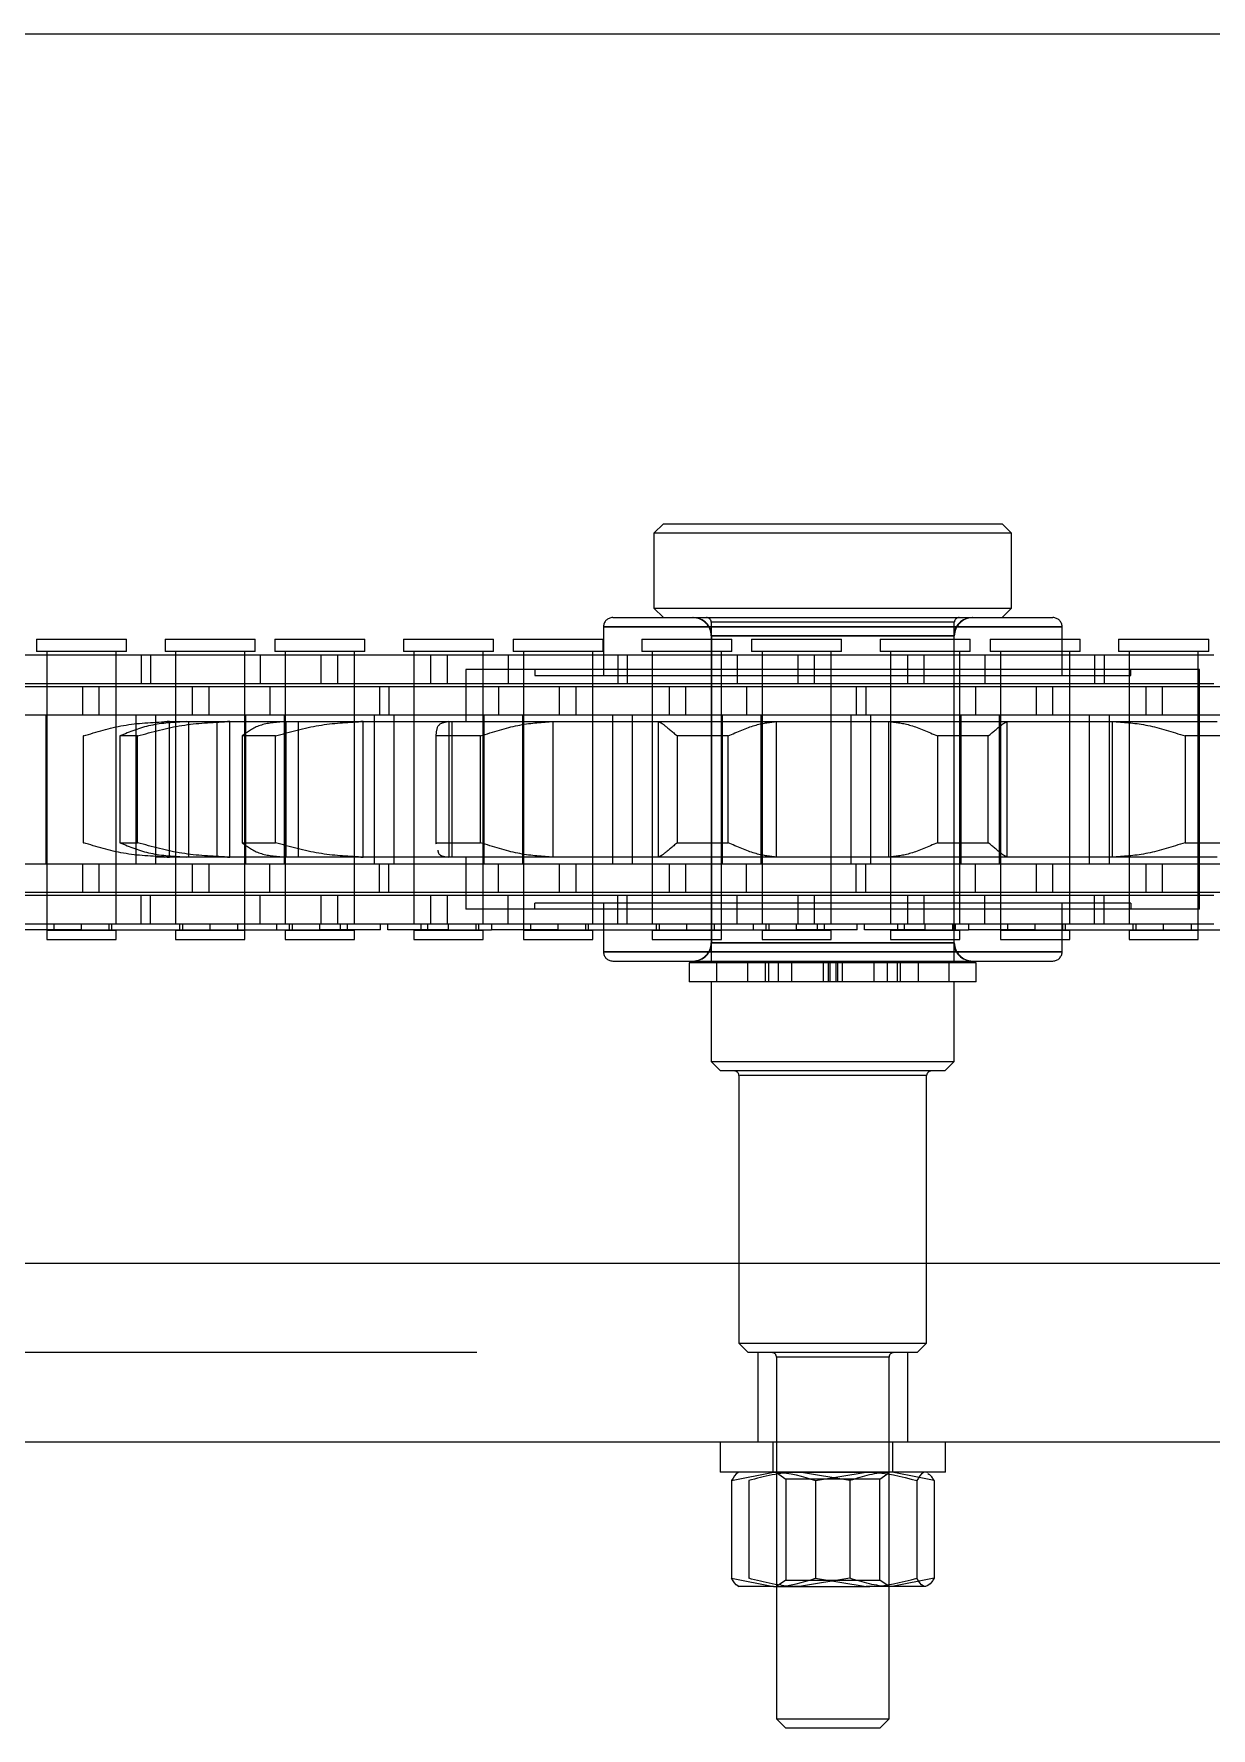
# Model space of a CAD drawing. Header units: metres. Extents: x 0 to 21025, y 0 to 14850.
# Drawn here: x 2613.8 to 2676.6, y 9031.4 to 9121.6 of the extents above; entities that cross this region are included whole.
import ezdxf

# ---------------------------------------------------------------- set-up
doc = ezdxf.new("R2010")
doc.units = ezdxf.units.M
doc.header["$LTSCALE"] = 25
doc.linetypes.add('HIDDEN2', pattern=[4.7625, 3.175, -1.5875])
doc.layers.add('SL4', color=4, linetype='Continuous')
doc.layers.add('ST1', color=7, linetype='HIDDEN2')

msp = doc.modelspace()

# ---------------------------------------------------------------- linework, layer by layer
at = {"layer": 'SL4'}
for p, q in [((2085.807, 9121.619), (2875.564, 9121.619)), ((2085.802, 9056.144), (2875.564, 9056.144)), ((2875.564, 9046.619), (1925.562, 9046.619)), ((2650.404, 9046.619), (2650.404, 9045.019)), ((2662.404, 9045.019), (2662.404, 9046.619)), ((2662.404, 9045.019), (2650.404, 9045.019)), ((2651.01, 9044.572), (2653.249, 9045.019)), ((2651.01, 9044.572), (2651.01, 9039.365)), ((2651.404, 9045.019), (2651.34, 9044.982)), ((2655.489, 9044.572), (2658.186, 9045.019)), ((2655.489, 9044.572), (2655.489, 9039.365)), ((2660.883, 9044.572), (2660.883, 9039.365)), ((2661.799, 9044.572), (2661.011, 9044.729)), ((2661.468, 9044.982), (2661.404, 9045.019)), ((2661.799, 9044.572), (2661.799, 9039.365)), ((2651.01, 9039.365), (2653.249, 9038.919)), ((2651.34, 9038.956), (2651.404, 9038.919)), ((2653.249, 9038.919), (2651.406, 9038.919)), ((2653.249, 9038.919), (2658.186, 9038.919)), ((2653.404, 9038.919), (2653.404, 9031.884)), ((2655.489, 9039.365), (2658.186, 9038.919)), ((2661.341, 9038.919), (2658.186, 9038.919)), ((2659.404, 9031.884), (2659.404, 9038.919)), ((2653.404, 9031.884), (2653.904, 9031.384)), ((2653.404, 9031.884), (2659.404, 9031.884)), ((2658.904, 9031.384), (2659.404, 9031.884)), ((2658.904, 9031.384), (2653.904, 9031.384))]:
    msp.add_line(p, q, dxfattribs=at)
for points, knots in [([(2651.467, 9045.019), (2651.426, 9045.012), (2651.271, 9044.987), (2651.12, 9044.747), (2651.01, 9044.572)], [0, 0, 0, 0, 0.268634, 1, 1, 1, 1]), ([(2653.249, 9045.019), (2653.302, 9045.018), (2654.059, 9045.012), (2654.8, 9044.784), (2655.489, 9044.572)], [0, 0, 0, 0, 0.0702006, 1, 1, 1, 1]), ([(2658.186, 9045.019), (2658.25, 9045.018), (2659.161, 9045.012), (2660.053, 9044.784), (2660.883, 9044.572)], [0, 0, 0, 0, 0.070201, 1, 1, 1, 1]), ([(2661.341, 9045.019), (2661.299, 9045.012), (2661.144, 9044.987), (2660.994, 9044.747), (2660.883, 9044.572)], [0, 0, 0, 0, 0.268634, 1, 1, 1, 1]), ([(2661.799, 9044.572), (2661.76, 9044.641), (2661.652, 9044.836), (2661.54, 9044.889), (2661.467, 9044.924)], [0, 0, 0, 0, 0.354732, 1, 1, 1, 1]), ([(2651.467, 9038.919), (2651.426, 9038.925), (2651.271, 9038.95), (2651.12, 9039.19), (2651.01, 9039.365)], [0, 0, 0, 0, 0.268634, 1, 1, 1, 1]), ([(2653.249, 9038.919), (2653.302, 9038.919), (2654.059, 9038.925), (2654.8, 9039.153), (2655.489, 9039.365)], [0, 0, 0, 0, 0.0702006, 1, 1, 1, 1]), ([(2658.186, 9038.919), (2658.25, 9038.919), (2659.161, 9038.925), (2660.053, 9039.153), (2660.883, 9039.365)], [0, 0, 0, 0, 0.070201, 1, 1, 1, 1]), ([(2661.341, 9038.919), (2661.299, 9038.925), (2661.144, 9038.95), (2660.994, 9039.19), (2660.883, 9039.365)], [0, 0, 0, 0, 0.268634, 1, 1, 1, 1]), ([(2661.799, 9039.365), (2661.76, 9039.298), (2661.611, 9039.036), (2661.456, 9038.969), (2661.341, 9038.919)], [0, 0, 0, 0, 0.257551, 1, 1, 1, 1])]:
    msp.add_open_spline(points, degree=3, knots=knots, dxfattribs=at)
at = {"layer": 'ST1'}
for p, q in [((2647.379, 9095.529), (2646.879, 9095.029)), ((2665.929, 9095.029), (2646.879, 9095.029)), ((2646.879, 9095.029), (2646.879, 9091.029)), ((2647.379, 9095.529), (2665.429, 9095.529)), ((2665.929, 9095.029), (2665.429, 9095.529)), ((2665.929, 9091.029), (2665.929, 9095.029)), ((2644.678, 9090.529), (2668.131, 9090.529)), ((2646.879, 9091.029), (2665.929, 9091.029)), ((2646.879, 9091.029), (2647.379, 9090.529)), ((2662.879, 9090.279), (2649.929, 9090.279)), ((2649.929, 9090.279), (2649.929, 9072.239)), ((2662.879, 9072.239), (2662.879, 9090.279)), ((2665.429, 9090.529), (2665.929, 9091.029)), ((2613.98, 9089.384), (2618.777, 9089.384)), ((2613.98, 9089.384), (2613.98, 9088.725)), ((2618.777, 9088.725), (2618.777, 9089.384)), ((2620.832, 9089.384), (2625.629, 9089.384)), ((2620.832, 9089.384), (2620.832, 9088.725)), ((2625.629, 9088.725), (2625.629, 9089.384)), ((2626.68, 9089.384), (2631.477, 9089.384)), ((2626.68, 9089.384), (2626.68, 9088.725)), ((2631.477, 9088.725), (2631.477, 9089.384)), ((2633.532, 9089.384), (2638.329, 9089.384)), ((2633.532, 9089.384), (2633.532, 9088.725)), ((2638.329, 9088.725), (2638.329, 9089.384)), ((2639.38, 9089.384), (2644.177, 9089.384)), ((2639.38, 9089.384), (2639.38, 9088.725)), ((2644.177, 9088.725), (2644.177, 9089.384)), ((2644.189, 9090.04), (2668.619, 9090.04)), ((2644.189, 9090.04), (2644.189, 9087.44)), ((2668.619, 9090.04), (2644.189, 9090.04)), ((2646.232, 9089.384), (2651.029, 9089.384)), ((2646.232, 9089.384), (2646.232, 9088.725)), ((2649.929, 9089.551), (2649.929, 9073.216)), ((2662.855, 9089.551), (2649.954, 9089.551)), ((2649.954, 9073.216), (2649.954, 9089.551)), ((2649.954, 9089.551), (2662.855, 9089.551)), ((2651.029, 9088.725), (2651.029, 9089.384)), ((2652.08, 9089.384), (2656.877, 9089.384)), ((2652.08, 9089.384), (2652.08, 9088.725)), ((2656.877, 9088.725), (2656.877, 9089.384)), ((2658.932, 9089.384), (2663.729, 9089.384)), ((2658.932, 9089.384), (2658.932, 9088.725)), ((2662.855, 9089.551), (2662.855, 9073.216)), ((2662.879, 9073.216), (2662.879, 9089.551)), ((2663.729, 9088.725), (2663.729, 9089.384)), ((2664.78, 9089.384), (2669.577, 9089.384)), ((2664.78, 9089.384), (2664.78, 9088.725)), ((2668.619, 9087.44), (2668.619, 9090.04)), ((2669.577, 9088.725), (2669.577, 9089.384)), ((2671.632, 9089.384), (2676.429, 9089.384)), ((2671.632, 9089.384), (2671.632, 9088.725)), ((2676.429, 9088.725), (2676.429, 9089.384)), ((2610.459, 9088.541), (2619.554, 9088.541)), ((2618.777, 9088.725), (2613.98, 9088.725)), ((2614.534, 9088.725), (2614.534, 9074.227)), ((2614.534, 9088.541), (2614.534, 9087.021)), ((2618.224, 9074.227), (2618.224, 9088.725)), ((2618.224, 9087.021), (2618.224, 9088.541)), ((2619.554, 9088.541), (2619.554, 9087.021)), ((2619.554, 9088.541), (2625.904, 9088.541)), ((2620.056, 9088.541), (2620.056, 9087.021)), ((2625.629, 9088.725), (2620.832, 9088.725)), ((2621.386, 9088.725), (2621.386, 9074.227)), ((2621.386, 9088.541), (2621.386, 9087.021)), ((2625.076, 9074.227), (2625.076, 9088.725)), ((2625.076, 9087.021), (2625.076, 9088.541)), ((2625.904, 9088.541), (2625.904, 9087.021)), ((2625.904, 9088.541), (2634.999, 9088.541)), ((2631.477, 9088.725), (2626.68, 9088.725)), ((2627.234, 9088.725), (2627.234, 9074.227)), ((2627.234, 9088.541), (2627.234, 9087.021)), ((2629.151, 9087.021), (2629.151, 9088.541)), ((2630.011, 9088.541), (2630.011, 9087.021)), ((2630.924, 9074.227), (2630.924, 9088.725)), ((2630.924, 9087.021), (2630.924, 9088.541)), ((2638.329, 9088.725), (2633.532, 9088.725)), ((2634.086, 9088.725), (2634.086, 9074.227)), ((2634.086, 9088.541), (2634.086, 9087.021)), ((2634.999, 9088.541), (2635.859, 9088.541)), ((2634.999, 9087.021), (2634.999, 9088.541)), ((2635.859, 9088.541), (2644.954, 9088.541)), ((2635.859, 9088.541), (2635.859, 9087.021)), ((2637.776, 9074.227), (2637.776, 9088.725)), ((2637.776, 9087.021), (2637.776, 9088.541)), ((2639.106, 9088.541), (2639.106, 9087.021)), ((2644.177, 9088.725), (2639.38, 9088.725)), ((2639.934, 9088.725), (2639.934, 9074.227)), ((2639.934, 9088.541), (2639.934, 9087.021)), ((2643.624, 9074.227), (2643.624, 9088.725)), ((2643.624, 9087.021), (2643.624, 9088.541)), ((2644.954, 9088.541), (2644.954, 9087.021)), ((2644.954, 9088.541), (2651.304, 9088.541)), ((2645.456, 9088.541), (2645.456, 9087.021)), ((2651.029, 9088.725), (2646.232, 9088.725)), ((2646.786, 9088.725), (2646.786, 9074.227)), ((2646.786, 9088.541), (2646.786, 9087.021)), ((2650.476, 9074.227), (2650.476, 9088.725)), ((2650.476, 9087.021), (2650.476, 9088.541)), ((2651.304, 9088.541), (2651.304, 9087.021)), ((2651.304, 9088.541), (2660.399, 9088.541)), ((2656.877, 9088.725), (2652.08, 9088.725)), ((2652.634, 9088.725), (2652.634, 9074.227)), ((2652.634, 9088.541), (2652.634, 9087.021)), ((2654.551, 9087.021), (2654.551, 9088.541)), ((2655.411, 9088.541), (2655.411, 9087.021)), ((2656.324, 9074.227), (2656.324, 9088.725)), ((2656.324, 9087.021), (2656.324, 9088.541)), ((2663.729, 9088.725), (2658.932, 9088.725)), ((2659.486, 9088.725), (2659.486, 9074.227)), ((2659.486, 9088.541), (2659.486, 9087.021)), ((2660.399, 9088.541), (2661.259, 9088.541)), ((2660.399, 9087.021), (2660.399, 9088.541)), ((2661.259, 9088.541), (2670.354, 9088.541)), ((2661.259, 9088.541), (2661.259, 9087.021)), ((2663.176, 9074.227), (2663.176, 9088.725)), ((2663.176, 9087.021), (2663.176, 9088.541)), ((2664.506, 9088.541), (2664.506, 9087.021)), ((2669.577, 9088.725), (2664.78, 9088.725)), ((2665.334, 9088.725), (2665.334, 9074.227)), ((2665.334, 9088.541), (2665.334, 9087.021)), ((2669.024, 9074.227), (2669.024, 9088.725)), ((2669.024, 9087.021), (2669.024, 9088.541)), ((2670.354, 9088.541), (2670.354, 9087.021)), ((2670.354, 9088.541), (2676.704, 9088.541)), ((2670.856, 9088.541), (2670.856, 9087.021)), ((2676.429, 9088.725), (2671.632, 9088.725)), ((2672.186, 9088.725), (2672.186, 9074.227)), ((2672.186, 9088.541), (2672.186, 9087.021)), ((2675.876, 9074.227), (2675.876, 9088.725)), ((2675.876, 9087.021), (2675.876, 9088.541)), ((2636.86, 9087.759), (2636.86, 9084.989)), ((2675.948, 9087.759), (2636.86, 9087.759)), ((2640.525, 9087.759), (2640.525, 9087.44)), ((2672.284, 9087.44), (2672.284, 9087.759)), ((2675.948, 9084.989), (2675.948, 9087.759)), ((2610.459, 9087.021), (2619.554, 9087.021)), ((2613.204, 9086.869), (2622.299, 9086.869)), ((2614.534, 9086.869), (2614.534, 9085.349)), ((2616.451, 9085.349), (2616.451, 9086.869)), ((2617.311, 9086.869), (2617.311, 9085.349)), ((2618.224, 9085.349), (2618.224, 9086.869)), ((2619.554, 9087.021), (2625.904, 9087.021)), ((2621.386, 9086.869), (2621.386, 9085.349)), ((2622.299, 9086.869), (2623.159, 9086.869)), ((2622.299, 9085.349), (2622.299, 9086.869)), ((2623.159, 9086.869), (2632.254, 9086.869)), ((2623.159, 9086.869), (2623.159, 9085.349)), ((2625.076, 9085.349), (2625.076, 9086.869)), ((2625.904, 9087.021), (2634.999, 9087.021)), ((2626.406, 9086.869), (2626.406, 9085.349)), ((2627.234, 9086.869), (2627.234, 9085.349)), ((2630.924, 9085.349), (2630.924, 9086.869)), ((2632.254, 9086.869), (2632.254, 9085.349)), ((2632.254, 9086.869), (2638.604, 9086.869)), ((2632.756, 9086.869), (2632.756, 9085.349)), ((2634.086, 9086.869), (2634.086, 9085.349)), ((2634.999, 9087.021), (2635.859, 9087.021)), ((2635.859, 9087.021), (2644.954, 9087.021)), ((2637.776, 9085.349), (2637.776, 9086.869)), ((2638.604, 9086.869), (2638.604, 9085.349)), ((2638.604, 9086.869), (2647.699, 9086.869)), ((2639.934, 9086.869), (2639.934, 9085.349)), ((2640.525, 9087.44), (2672.284, 9087.44)), ((2641.851, 9085.349), (2641.851, 9086.869)), ((2642.711, 9086.869), (2642.711, 9085.349)), ((2643.624, 9085.349), (2643.624, 9086.869)), ((2644.954, 9087.021), (2651.304, 9087.021)), ((2646.786, 9086.869), (2646.786, 9085.349)), ((2647.699, 9086.869), (2648.559, 9086.869)), ((2647.699, 9085.349), (2647.699, 9086.869)), ((2648.559, 9086.869), (2657.654, 9086.869)), ((2648.559, 9086.869), (2648.559, 9085.349)), ((2650.476, 9085.349), (2650.476, 9086.869)), ((2651.304, 9087.021), (2660.399, 9087.021)), ((2651.806, 9086.869), (2651.806, 9085.349)), ((2652.634, 9086.869), (2652.634, 9085.349)), ((2656.324, 9085.349), (2656.324, 9086.869)), ((2657.654, 9086.869), (2657.654, 9085.349)), ((2657.654, 9086.869), (2664.004, 9086.869)), ((2658.156, 9086.869), (2658.156, 9085.349)), ((2659.486, 9086.869), (2659.486, 9085.349)), ((2660.399, 9087.021), (2661.259, 9087.021)), ((2661.259, 9087.021), (2670.354, 9087.021)), ((2663.176, 9085.349), (2663.176, 9086.869)), ((2664.004, 9086.869), (2664.004, 9085.349)), ((2664.004, 9086.869), (2673.099, 9086.869)), ((2665.334, 9086.869), (2665.334, 9085.349)), ((2667.251, 9085.349), (2667.251, 9086.869)), ((2668.111, 9086.869), (2668.111, 9085.349)), ((2669.024, 9085.349), (2669.024, 9086.869)), ((2670.354, 9087.021), (2676.704, 9087.021)), ((2672.186, 9086.869), (2672.186, 9085.349)), ((2673.099, 9086.869), (2673.959, 9086.869)), ((2673.099, 9085.349), (2673.099, 9086.869)), ((2673.959, 9086.869), (2683.054, 9086.869)), ((2673.959, 9086.869), (2673.959, 9085.349)), ((2675.876, 9085.349), (2675.876, 9086.869)), ((2613.204, 9085.349), (2622.299, 9085.349)), ((2614.491, 9077.419), (2614.491, 9085.349)), ((2614.534, 9085.349), (2614.534, 9077.419)), ((2618.224, 9077.419), (2618.224, 9085.349)), ((2619.271, 9085.349), (2619.271, 9077.419)), ((2620.339, 9077.419), (2620.339, 9085.349)), ((2620.797, 9084.989), (2620.938, 9084.989)), ((2620.938, 9084.989), (2621.064, 9084.989)), ((2621.064, 9084.989), (2620.938, 9084.989)), ((2621.064, 9077.779), (2621.064, 9084.989)), ((2621.064, 9084.989), (2621.994, 9084.989)), ((2621.386, 9085.349), (2621.386, 9077.419)), ((2621.994, 9084.989), (2624.159, 9084.989)), ((2622.103, 9077.779), (2622.103, 9084.989)), ((2622.299, 9085.349), (2623.159, 9085.349)), ((2623.159, 9085.349), (2632.254, 9085.349)), ((2623.601, 9077.779), (2623.601, 9084.989)), ((2624.159, 9084.989), (2624.287, 9084.989)), ((2624.287, 9084.989), (2624.159, 9084.989)), ((2624.287, 9077.779), (2624.287, 9084.989)), ((2624.287, 9084.989), (2627.201, 9084.989)), ((2625.076, 9077.419), (2625.076, 9085.349)), ((2625.119, 9085.349), (2625.119, 9077.419)), ((2627.191, 9077.419), (2627.191, 9085.349)), ((2627.201, 9084.989), (2631.27, 9084.989)), ((2627.234, 9085.349), (2627.234, 9077.419)), ((2627.279, 9077.779), (2627.279, 9084.989)), ((2627.948, 9077.779), (2627.948, 9084.989)), ((2630.924, 9077.419), (2630.924, 9085.349)), ((2631.27, 9084.989), (2631.385, 9084.989)), ((2631.385, 9084.989), (2631.27, 9084.989)), ((2631.385, 9077.779), (2631.385, 9084.989)), ((2631.385, 9084.989), (2635.93, 9084.989)), ((2631.971, 9085.349), (2631.971, 9077.419)), ((2632.254, 9085.349), (2638.604, 9085.349)), ((2633.039, 9077.419), (2633.039, 9085.349)), ((2634.086, 9085.349), (2634.086, 9077.419)), ((2635.93, 9084.989), (2641.412, 9084.989)), ((2635.968, 9077.779), (2635.968, 9084.989)), ((2636.118, 9077.779), (2636.118, 9084.989)), ((2637.776, 9077.419), (2637.776, 9085.349)), ((2637.819, 9085.349), (2637.819, 9077.419)), ((2638.604, 9085.349), (2647.699, 9085.349)), ((2639.891, 9077.419), (2639.891, 9085.349)), ((2639.934, 9085.349), (2639.934, 9077.419)), ((2641.412, 9084.989), (2641.5, 9084.989)), ((2641.5, 9077.779), (2641.5, 9084.989)), ((2641.5, 9084.989), (2647.122, 9084.989)), ((2643.624, 9077.419), (2643.624, 9085.349)), ((2644.671, 9085.349), (2644.671, 9077.419)), ((2645.739, 9077.419), (2645.739, 9085.349)), ((2646.786, 9085.349), (2646.786, 9077.419)), ((2647.122, 9077.779), (2647.122, 9084.989)), ((2647.122, 9084.989), (2647.129, 9084.989)), ((2647.129, 9084.989), (2653.362, 9084.989)), ((2647.699, 9085.349), (2648.559, 9085.349)), ((2648.559, 9085.349), (2657.654, 9085.349)), ((2650.476, 9077.419), (2650.476, 9085.349)), ((2650.519, 9085.349), (2650.519, 9077.419)), ((2652.591, 9077.419), (2652.591, 9085.349)), ((2652.634, 9085.349), (2652.634, 9077.419)), ((2653.362, 9084.989), (2653.412, 9084.989)), ((2653.412, 9077.779), (2653.412, 9084.989)), ((2653.412, 9084.989), (2659.396, 9084.989)), ((2656.324, 9077.419), (2656.324, 9085.349)), ((2657.371, 9085.349), (2657.371, 9077.419)), ((2657.654, 9085.349), (2664.004, 9085.349)), ((2658.439, 9077.419), (2658.439, 9085.349)), ((2659.396, 9077.779), (2659.396, 9084.989)), ((2659.396, 9084.989), (2659.446, 9084.989)), ((2659.446, 9084.989), (2665.68, 9084.989)), ((2659.486, 9085.349), (2659.486, 9077.419)), ((2663.176, 9077.419), (2663.176, 9085.349)), ((2663.219, 9085.349), (2663.219, 9077.419)), ((2664.004, 9085.349), (2673.099, 9085.349)), ((2665.291, 9077.419), (2665.291, 9085.349)), ((2665.334, 9085.349), (2665.334, 9077.419)), ((2665.68, 9084.989), (2665.686, 9084.989)), ((2665.686, 9077.779), (2665.686, 9084.989)), ((2665.686, 9084.989), (2671.309, 9084.989)), ((2669.024, 9077.419), (2669.024, 9085.349)), ((2670.071, 9085.349), (2670.071, 9077.419)), ((2671.139, 9077.419), (2671.139, 9085.349)), ((2671.309, 9077.779), (2671.309, 9084.989)), ((2671.309, 9084.989), (2671.397, 9084.989)), ((2671.397, 9084.989), (2676.878, 9084.989)), ((2672.186, 9085.349), (2672.186, 9077.419)), ((2673.099, 9085.349), (2673.959, 9085.349)), ((2673.959, 9085.349), (2683.054, 9085.349)), ((2675.876, 9077.419), (2675.876, 9085.349)), ((2675.919, 9085.349), (2675.919, 9077.419)), ((2616.488, 9084.227), (2616.464, 9084.227)), ((2616.464, 9084.227), (2616.464, 9078.541)), ((2616.488, 9078.541), (2616.488, 9084.227)), ((2619.364, 9084.227), (2618.426, 9084.227)), ((2618.426, 9084.227), (2618.426, 9078.541)), ((2619.364, 9078.541), (2619.364, 9084.227)), ((2626.708, 9084.227), (2624.945, 9084.227)), ((2624.945, 9084.227), (2624.945, 9078.541)), ((2626.708, 9078.541), (2626.708, 9084.227)), ((2635.256, 9084.284), (2635.256, 9078.483)), ((2637.634, 9084.227), (2635.258, 9084.227)), ((2635.258, 9084.227), (2635.258, 9078.541)), ((2637.634, 9078.541), (2637.634, 9084.227)), ((2650.823, 9084.227), (2648.122, 9084.227)), ((2648.122, 9084.227), (2648.122, 9078.541)), ((2650.823, 9078.541), (2650.823, 9084.227)), ((2661.985, 9084.227), (2661.985, 9078.541)), ((2664.686, 9084.227), (2661.985, 9084.227)), ((2664.686, 9078.541), (2664.686, 9084.227)), ((2675.175, 9084.227), (2675.175, 9078.541)), ((2677.55, 9084.227), (2675.175, 9084.227)), ((2616.464, 9078.541), (2616.488, 9078.541)), ((2618.426, 9078.541), (2619.364, 9078.541)), ((2620.301, 9077.788), (2620.797, 9077.779)), ((2620.938, 9077.779), (2620.797, 9077.779)), ((2621.064, 9077.779), (2620.938, 9077.779)), ((2620.938, 9077.779), (2621.064, 9077.779)), ((2621.994, 9077.779), (2621.064, 9077.779)), ((2624.159, 9077.779), (2621.994, 9077.779)), ((2624.287, 9077.779), (2624.159, 9077.779)), ((2624.159, 9077.779), (2624.287, 9077.779)), ((2627.201, 9077.779), (2624.287, 9077.779)), ((2624.945, 9078.541), (2626.708, 9078.541)), ((2631.27, 9077.779), (2627.201, 9077.779)), ((2631.385, 9077.779), (2631.27, 9077.779)), ((2631.27, 9077.779), (2631.385, 9077.779)), ((2635.93, 9077.779), (2631.385, 9077.779)), ((2635.258, 9078.541), (2637.634, 9078.541)), ((2635.258, 9078.541), (2635.273, 9078.483)), ((2641.412, 9077.779), (2635.93, 9077.779)), ((2636.86, 9077.779), (2636.86, 9075.009)), ((2641.5, 9077.779), (2641.412, 9077.779)), ((2647.122, 9077.779), (2641.5, 9077.779)), ((2647.129, 9077.779), (2647.122, 9077.779)), ((2653.362, 9077.779), (2647.129, 9077.779)), ((2648.122, 9078.541), (2650.823, 9078.541)), ((2653.412, 9077.779), (2653.362, 9077.779)), ((2659.396, 9077.779), (2653.412, 9077.779)), ((2659.446, 9077.779), (2659.396, 9077.779)), ((2665.68, 9077.779), (2659.446, 9077.779)), ((2661.985, 9078.541), (2664.686, 9078.541)), ((2665.686, 9077.779), (2665.68, 9077.779)), ((2671.309, 9077.779), (2665.686, 9077.779)), ((2671.397, 9077.779), (2671.309, 9077.779)), ((2676.878, 9077.779), (2671.397, 9077.779)), ((2675.175, 9078.541), (2677.55, 9078.541)), ((2675.948, 9075.009), (2675.948, 9077.779)), ((2613.204, 9077.419), (2622.299, 9077.419)), ((2614.534, 9077.419), (2614.534, 9075.899)), ((2616.451, 9075.899), (2616.451, 9077.419)), ((2617.311, 9077.419), (2617.311, 9075.899)), ((2618.224, 9075.899), (2618.224, 9077.419)), ((2621.386, 9077.419), (2621.386, 9075.899)), ((2622.299, 9077.419), (2623.159, 9077.419)), ((2622.299, 9075.899), (2622.299, 9077.419)), ((2623.159, 9077.419), (2632.254, 9077.419)), ((2623.159, 9077.419), (2623.159, 9075.899)), ((2625.076, 9075.899), (2625.076, 9077.419)), ((2626.406, 9075.899), (2626.406, 9077.419)), ((2627.234, 9077.419), (2627.234, 9075.899)), ((2630.924, 9075.899), (2630.924, 9077.419)), ((2632.254, 9075.899), (2632.254, 9077.419)), ((2632.254, 9077.419), (2638.604, 9077.419)), ((2632.756, 9075.899), (2632.756, 9077.419)), ((2634.086, 9077.419), (2634.086, 9075.899)), ((2637.776, 9075.899), (2637.776, 9077.419)), ((2638.604, 9075.899), (2638.604, 9077.419)), ((2638.604, 9077.419), (2647.699, 9077.419)), ((2639.934, 9077.419), (2639.934, 9075.899)), ((2641.851, 9075.899), (2641.851, 9077.419)), ((2642.711, 9077.419), (2642.711, 9075.899)), ((2643.624, 9075.899), (2643.624, 9077.419)), ((2646.786, 9077.419), (2646.786, 9075.899)), ((2647.699, 9077.419), (2648.559, 9077.419)), ((2647.699, 9075.899), (2647.699, 9077.419)), ((2648.559, 9077.419), (2657.654, 9077.419)), ((2648.559, 9077.419), (2648.559, 9075.899)), ((2650.476, 9075.899), (2650.476, 9077.419)), ((2651.806, 9075.899), (2651.806, 9077.419)), ((2652.634, 9077.419), (2652.634, 9075.899)), ((2656.324, 9075.899), (2656.324, 9077.419)), ((2657.654, 9075.899), (2657.654, 9077.419)), ((2657.654, 9077.419), (2664.004, 9077.419)), ((2658.156, 9075.899), (2658.156, 9077.419)), ((2659.486, 9077.419), (2659.486, 9075.899)), ((2663.176, 9075.899), (2663.176, 9077.419)), ((2664.004, 9075.899), (2664.004, 9077.419)), ((2664.004, 9077.419), (2673.099, 9077.419)), ((2665.334, 9077.419), (2665.334, 9075.899)), ((2667.251, 9075.899), (2667.251, 9077.419)), ((2668.111, 9077.419), (2668.111, 9075.899)), ((2669.024, 9075.899), (2669.024, 9077.419)), ((2672.186, 9077.419), (2672.186, 9075.899)), ((2673.099, 9077.419), (2673.959, 9077.419)), ((2673.099, 9075.899), (2673.099, 9077.419)), ((2673.959, 9077.419), (2683.054, 9077.419)), ((2673.959, 9077.419), (2673.959, 9075.899)), ((2675.876, 9075.899), (2675.876, 9077.419)), ((2613.204, 9075.899), (2622.299, 9075.899)), ((2622.299, 9075.899), (2623.159, 9075.899)), ((2623.159, 9075.899), (2632.254, 9075.899)), ((2632.254, 9075.899), (2638.604, 9075.899)), ((2638.604, 9075.899), (2647.699, 9075.899)), ((2647.699, 9075.899), (2648.559, 9075.899)), ((2648.559, 9075.899), (2657.654, 9075.899)), ((2657.654, 9075.899), (2664.004, 9075.899)), ((2664.004, 9075.899), (2673.099, 9075.899)), ((2673.099, 9075.899), (2673.959, 9075.899)), ((2673.959, 9075.899), (2683.054, 9075.899)), ((2610.459, 9075.747), (2619.554, 9075.747)), ((2614.534, 9075.747), (2614.534, 9073.894)), ((2618.224, 9074.227), (2618.224, 9075.747)), ((2619.554, 9074.227), (2619.554, 9075.747)), ((2619.554, 9075.747), (2625.904, 9075.747)), ((2620.056, 9074.227), (2620.056, 9075.747)), ((2621.386, 9075.747), (2621.386, 9074.227)), ((2625.076, 9073.894), (2625.076, 9075.747)), ((2625.904, 9074.227), (2625.904, 9075.747)), ((2625.904, 9075.747), (2634.999, 9075.747)), ((2627.234, 9075.747), (2627.234, 9074.227)), ((2629.151, 9074.227), (2629.151, 9075.747)), ((2630.011, 9075.747), (2630.011, 9074.227)), ((2630.924, 9074.227), (2630.924, 9075.747)), ((2634.086, 9075.747), (2634.086, 9074.227)), ((2634.999, 9075.747), (2635.859, 9075.747)), ((2634.999, 9074.227), (2634.999, 9075.747)), ((2635.859, 9075.747), (2644.954, 9075.747)), ((2635.859, 9075.747), (2635.859, 9074.227)), ((2675.948, 9075.009), (2636.86, 9075.009)), ((2637.776, 9074.227), (2637.776, 9075.747)), ((2639.106, 9074.227), (2639.106, 9075.747)), ((2639.934, 9075.747), (2639.934, 9073.894)), ((2640.525, 9075.009), (2640.525, 9075.327)), ((2672.284, 9075.327), (2640.525, 9075.327)), ((2643.624, 9074.227), (2643.624, 9075.747)), ((2644.189, 9075.327), (2644.189, 9072.727)), ((2644.954, 9074.227), (2644.954, 9075.747)), ((2644.954, 9075.747), (2651.304, 9075.747)), ((2645.456, 9074.227), (2645.456, 9075.747)), ((2646.786, 9075.747), (2646.786, 9074.227)), ((2650.476, 9073.894), (2650.476, 9075.747)), ((2651.304, 9074.227), (2651.304, 9075.747)), ((2651.304, 9075.747), (2660.399, 9075.747)), ((2652.634, 9075.747), (2652.634, 9074.227)), ((2654.551, 9074.227), (2654.551, 9075.747)), ((2655.411, 9075.747), (2655.411, 9074.227)), ((2656.324, 9074.227), (2656.324, 9075.747)), ((2659.486, 9075.747), (2659.486, 9074.227)), ((2660.399, 9075.747), (2661.259, 9075.747)), ((2660.399, 9074.227), (2660.399, 9075.747)), ((2661.259, 9075.747), (2670.354, 9075.747)), ((2661.259, 9075.747), (2661.259, 9074.227)), ((2663.176, 9074.227), (2663.176, 9075.747)), ((2664.506, 9074.227), (2664.506, 9075.747)), ((2665.334, 9075.747), (2665.334, 9073.894)), ((2668.619, 9072.727), (2668.619, 9075.327)), ((2669.024, 9074.227), (2669.024, 9075.747)), ((2670.354, 9074.227), (2670.354, 9075.747)), ((2670.354, 9075.747), (2676.704, 9075.747)), ((2670.856, 9074.227), (2670.856, 9075.747)), ((2672.186, 9075.747), (2672.186, 9074.227)), ((2672.284, 9075.327), (2672.284, 9075.009)), ((2675.876, 9073.894), (2675.876, 9075.747)), ((2610.459, 9074.227), (2619.554, 9074.227)), ((2614.903, 9074.227), (2614.903, 9073.858)), ((2616.379, 9073.894), (2616.379, 9074.227)), ((2617.855, 9073.858), (2617.855, 9074.227)), ((2617.998, 9073.894), (2617.998, 9074.227)), ((2619.554, 9074.227), (2625.904, 9074.227)), ((2621.612, 9073.894), (2621.612, 9074.227)), ((2621.755, 9074.227), (2621.755, 9073.858)), ((2623.231, 9073.894), (2623.231, 9074.227)), ((2624.707, 9073.858), (2624.707, 9074.227)), ((2625.904, 9074.227), (2634.999, 9074.227)), ((2626.783, 9073.894), (2626.783, 9074.227)), ((2627.46, 9073.894), (2627.46, 9074.227)), ((2627.603, 9074.227), (2627.603, 9073.858)), ((2629.079, 9073.894), (2629.079, 9074.227)), ((2630.186, 9073.894), (2630.186, 9074.227)), ((2630.555, 9073.858), (2630.555, 9074.227)), ((2632.309, 9073.894), (2632.309, 9074.227)), ((2632.7, 9073.894), (2632.7, 9074.227)), ((2634.455, 9074.227), (2634.455, 9073.858)), ((2634.824, 9073.894), (2634.824, 9074.227)), ((2634.999, 9074.227), (2635.859, 9074.227)), ((2635.859, 9074.227), (2644.954, 9074.227)), ((2635.931, 9073.894), (2635.931, 9074.227)), ((2637.407, 9073.858), (2637.407, 9074.227)), ((2637.55, 9073.894), (2637.55, 9074.227)), ((2638.227, 9074.227), (2638.227, 9073.894)), ((2640.303, 9074.227), (2640.303, 9073.858)), ((2641.779, 9073.894), (2641.779, 9074.227)), ((2643.255, 9073.858), (2643.255, 9074.227)), ((2643.398, 9073.894), (2643.398, 9074.227)), ((2644.954, 9074.227), (2651.304, 9074.227)), ((2647.012, 9073.894), (2647.012, 9074.227)), ((2647.155, 9074.227), (2647.155, 9073.858)), ((2648.631, 9073.894), (2648.631, 9074.227)), ((2650.107, 9073.858), (2650.107, 9074.227)), ((2651.304, 9074.227), (2660.399, 9074.227)), ((2652.183, 9073.894), (2652.183, 9074.227)), ((2652.86, 9073.894), (2652.86, 9074.227)), ((2653.003, 9074.227), (2653.003, 9073.858)), ((2654.479, 9073.894), (2654.479, 9074.227)), ((2655.586, 9073.894), (2655.586, 9074.227)), ((2655.955, 9073.858), (2655.955, 9074.227)), ((2657.709, 9073.894), (2657.709, 9074.227)), ((2658.1, 9073.894), (2658.1, 9074.227)), ((2659.855, 9074.227), (2659.855, 9073.858)), ((2660.224, 9073.894), (2660.224, 9074.227)), ((2660.399, 9074.227), (2661.259, 9074.227)), ((2661.259, 9074.227), (2670.354, 9074.227)), ((2661.331, 9073.894), (2661.331, 9074.227)), ((2662.807, 9073.858), (2662.807, 9074.227)), ((2662.95, 9073.894), (2662.95, 9074.227)), ((2663.627, 9074.227), (2663.627, 9073.894)), ((2665.703, 9074.227), (2665.703, 9073.858)), ((2667.179, 9073.894), (2667.179, 9074.227)), ((2668.655, 9073.858), (2668.655, 9074.227)), ((2668.798, 9073.894), (2668.798, 9074.227)), ((2670.354, 9074.227), (2676.704, 9074.227)), ((2672.412, 9073.894), (2672.412, 9074.227)), ((2672.555, 9074.227), (2672.555, 9073.858)), ((2674.031, 9073.894), (2674.031, 9074.227)), ((2675.507, 9073.858), (2675.507, 9074.227)), ((2616.379, 9073.894), (2612.827, 9073.894)), ((2618.224, 9073.858), (2614.534, 9073.858)), ((2614.534, 9073.858), (2614.534, 9073.384)), ((2614.534, 9073.384), (2618.224, 9073.384)), ((2616.379, 9073.894), (2629.079, 9073.894)), ((2618.224, 9073.384), (2618.224, 9073.858)), ((2625.076, 9073.858), (2621.386, 9073.858)), ((2621.386, 9073.858), (2621.386, 9073.384)), ((2621.386, 9073.384), (2625.076, 9073.384)), ((2625.076, 9073.384), (2625.076, 9073.858)), ((2630.924, 9073.858), (2627.234, 9073.858)), ((2627.234, 9073.858), (2627.234, 9073.384)), ((2627.234, 9073.384), (2630.924, 9073.384)), ((2632.309, 9073.894), (2629.079, 9073.894)), ((2630.924, 9073.384), (2630.924, 9073.858)), ((2635.931, 9073.894), (2632.7, 9073.894)), ((2637.776, 9073.858), (2634.086, 9073.858)), ((2634.086, 9073.858), (2634.086, 9073.384)), ((2634.086, 9073.384), (2637.776, 9073.384)), ((2635.931, 9073.894), (2638.227, 9073.894)), ((2637.776, 9073.384), (2637.776, 9073.858)), ((2641.779, 9073.894), (2638.227, 9073.894)), ((2643.624, 9073.858), (2639.934, 9073.858)), ((2639.934, 9073.858), (2639.934, 9073.384)), ((2639.934, 9073.384), (2643.624, 9073.384)), ((2641.779, 9073.894), (2654.479, 9073.894)), ((2643.624, 9073.384), (2643.624, 9073.858)), ((2650.476, 9073.858), (2646.786, 9073.858)), ((2646.786, 9073.858), (2646.786, 9073.384)), ((2646.786, 9073.384), (2650.476, 9073.384)), ((2662.855, 9073.216), (2649.954, 9073.216)), ((2649.954, 9073.216), (2662.855, 9073.216)), ((2650.476, 9073.384), (2650.476, 9073.858)), ((2656.324, 9073.858), (2652.634, 9073.858)), ((2652.634, 9073.858), (2652.634, 9073.384)), ((2652.634, 9073.384), (2656.324, 9073.384)), ((2657.709, 9073.894), (2654.479, 9073.894)), ((2656.324, 9073.384), (2656.324, 9073.858)), ((2661.331, 9073.894), (2658.1, 9073.894)), ((2663.176, 9073.858), (2659.486, 9073.858)), ((2659.486, 9073.858), (2659.486, 9073.384)), ((2659.486, 9073.384), (2663.176, 9073.384)), ((2661.331, 9073.894), (2663.627, 9073.894)), ((2663.176, 9073.384), (2663.176, 9073.858)), ((2667.179, 9073.894), (2663.627, 9073.894)), ((2669.024, 9073.858), (2665.334, 9073.858)), ((2665.334, 9073.858), (2665.334, 9073.384)), ((2665.334, 9073.384), (2669.024, 9073.384)), ((2667.179, 9073.894), (2679.879, 9073.894)), ((2669.024, 9073.384), (2669.024, 9073.858)), ((2675.876, 9073.858), (2672.186, 9073.858)), ((2672.186, 9073.858), (2672.186, 9073.384)), ((2672.186, 9073.384), (2675.876, 9073.384)), ((2675.876, 9073.384), (2675.876, 9073.858)), ((2644.189, 9072.727), (2668.619, 9072.727)), ((2668.619, 9072.727), (2644.189, 9072.727)), ((2644.678, 9072.239), (2668.131, 9072.239)), ((2650.204, 9072.239), (2650.204, 9071.139)), ((2662.604, 9071.139), (2662.604, 9072.239)), ((2664.048, 9072.139), (2648.761, 9072.139)), ((2648.761, 9072.139), (2648.761, 9071.139)), ((2650.204, 9072.139), (2650.204, 9071.139)), ((2651.857, 9072.139), (2651.857, 9071.139)), ((2652.808, 9072.139), (2652.808, 9071.139)), ((2652.983, 9072.139), (2652.983, 9071.139)), ((2653.5, 9072.139), (2653.5, 9071.139)), ((2654.204, 9072.139), (2654.204, 9071.139)), ((2655.904, 9071.139), (2655.904, 9072.139)), ((2656.154, 9072.139), (2656.154, 9071.139)), ((2656.243, 9072.139), (2656.243, 9071.139)), ((2656.566, 9072.139), (2656.566, 9071.139)), ((2656.654, 9072.139), (2656.654, 9071.139)), ((2656.904, 9072.139), (2656.904, 9071.139)), ((2658.604, 9071.139), (2658.604, 9072.139)), ((2659.308, 9072.139), (2659.308, 9071.139)), ((2659.825, 9072.139), (2659.825, 9071.139)), ((2660, 9072.139), (2660, 9071.139)), ((2660.951, 9072.139), (2660.951, 9071.139)), ((2662.604, 9071.139), (2662.604, 9072.139)), ((2664.048, 9071.139), (2664.048, 9072.139)), ((2664.048, 9071.139), (2648.761, 9071.139)), ((2649.929, 9071.139), (2649.929, 9066.884)), ((2662.879, 9066.884), (2662.879, 9071.139)), ((2649.929, 9066.884), (2662.879, 9066.884)), ((2649.929, 9066.884), (2650.429, 9066.384)), ((2662.379, 9066.384), (2662.879, 9066.884)), ((2662.379, 9066.384), (2650.429, 9066.384)), ((2651.404, 9066.134), (2651.404, 9051.884)), ((2661.404, 9066.134), (2651.451, 9066.134)), ((2661.404, 9051.884), (2661.404, 9066.134)), ((2085.802, 9056.144), (2875.564, 9056.144)), ((2651.404, 9051.884), (2661.404, 9051.884)), ((2651.404, 9051.884), (2651.904, 9051.384)), ((2660.904, 9051.384), (2661.404, 9051.884)), ((2875.564, 9051.381), (1875.564, 9051.381)), ((2660.904, 9051.384), (2651.904, 9051.384)), ((2652.404, 9051.381), (2652.404, 9046.619)), ((2659.404, 9051.134), (2653.404, 9051.134)), ((2653.404, 9051.134), (2653.404, 9038.919)), ((2659.404, 9038.919), (2659.404, 9051.134)), ((2660.404, 9046.619), (2660.404, 9051.381)), ((2653.204, 9046.619), (2653.204, 9045.019)), ((2659.604, 9045.019), (2659.604, 9046.619)), ((2651.925, 9044.572), (2651.925, 9039.365)), ((2659.404, 9044.993), (2653.404, 9044.993)), ((2653.404, 9044.993), (2653.904, 9044.643)), ((2658.904, 9044.643), (2653.904, 9044.643)), ((2653.904, 9044.643), (2653.904, 9039.269)), ((2657.32, 9044.572), (2654.622, 9045.019)), ((2657.32, 9044.572), (2657.32, 9039.365)), ((2658.904, 9044.643), (2659.404, 9044.993)), ((2658.904, 9039.269), (2658.904, 9044.643)), ((2659.404, 9044.993), (2659.404, 9045.019)), ((2661.011, 9044.729), (2659.559, 9045.019)), ((2653.904, 9039.269), (2653.404, 9038.919)), ((2653.904, 9039.269), (2658.873, 9039.269)), ((2657.32, 9039.365), (2654.622, 9038.919)), ((2658.873, 9039.269), (2658.904, 9039.269)), ((2659.404, 9038.919), (2658.904, 9039.269)), ((2661.799, 9039.365), (2659.559, 9038.919))]:
    msp.add_line(p, q, dxfattribs=at)
for centre, radius, start, end in [((2644.678, 9090.04), 0.489, 90, 180), ((2648.952, 9089.551), 0.977, 0, 90), ((2648.978, 9089.553), 0.975, 359.89099, 89.89057), ((2649.679, 9090.279), 0.25, 0, 90), ((2663.83, 9089.553), 0.975, 90.10943, 180.10901), ((2663.129, 9090.279), 0.25, 90, 180), ((2663.856, 9089.551), 0.977, 90, 180), ((2668.131, 9090.04), 0.489, 0, 90), ((2648.952, 9073.216), 0.977, 270, 0), ((2648.978, 9073.214), 0.975, 270.10943, 0.10901), ((2663.83, 9073.214), 0.975, 179.89099, 269.89057), ((2663.856, 9073.216), 0.977, 180, 270), ((2644.678, 9072.727), 0.489, 180, 270), ((2668.131, 9072.727), 0.489, 270, 0), ((2651.154, 9066.134), 0.25, 0, 90), ((2661.654, 9066.134), 0.25, 90, 180), ((2653.154, 9051.134), 0.25, 0, 90), ((2659.654, 9051.134), 0.25, 90, 180)]:
    msp.add_arc(centre, radius, start, end, dxfattribs=at)
for points, knots in [([(2616.488, 9084.227), (2617.181, 9084.443), (2618.568, 9084.875), (2620.148, 9084.951), (2620.938, 9084.989)], [0, 0, 0, 0, 0.500133, 1, 1, 1, 1]), ([(2621.994, 9084.989), (2621.327, 9084.951), (2619.99, 9084.875), (2618.948, 9084.443), (2618.426, 9084.227)], [0, 0, 0, 0, 0.499459, 1, 1, 1, 1]), ([(2619.364, 9084.227), (2620.146, 9084.443), (2621.71, 9084.875), (2623.343, 9084.951), (2624.159, 9084.989)], [0, 0, 0, 0, 0.500152, 1, 1, 1, 1]), ([(2627.201, 9084.989), (2626.736, 9084.951), (2625.804, 9084.875), (2625.231, 9084.443), (2624.945, 9084.227)], [0, 0, 0, 0, 0.49948, 1, 1, 1, 1]), ([(2626.708, 9084.227), (2627.485, 9084.443), (2629.037, 9084.875), (2630.526, 9084.951), (2631.27, 9084.989)], [0, 0, 0, 0, 0.500529, 1, 1, 1, 1]), ([(2635.93, 9084.989), (2635.723, 9084.951), (2635.309, 9084.875), (2635.275, 9084.443), (2635.258, 9084.227)], [0, 0, 0, 0, 0.499427, 1, 1, 1, 1]), ([(2637.634, 9084.227), (2638.311, 9084.443), (2639.664, 9084.875), (2640.83, 9084.951), (2641.412, 9084.989)], [0, 0, 0, 0, 0.500514, 1, 1, 1, 1]), ([(2647.129, 9084.989), (2647.205, 9084.951), (2647.358, 9084.876), (2647.867, 9084.443), (2648.122, 9084.227)], [0, 0, 0, 0, 0.499098, 1, 1, 1, 1]), ([(2650.823, 9084.227), (2651.319, 9084.443), (2652.31, 9084.875), (2653.012, 9084.951), (2653.362, 9084.989)], [0, 0, 0, 0, 0.500261, 1, 1, 1, 1]), ([(2659.446, 9084.989), (2659.796, 9084.951), (2660.498, 9084.875), (2661.489, 9084.443), (2661.985, 9084.227)], [0, 0, 0, 0, 0.499419, 1, 1, 1, 1]), ([(2664.686, 9084.227), (2664.941, 9084.443), (2665.45, 9084.875), (2665.603, 9084.951), (2665.68, 9084.989)], [0, 0, 0, 0, 0.500133, 1, 1, 1, 1]), ([(2671.397, 9084.989), (2671.979, 9084.951), (2673.144, 9084.875), (2674.497, 9084.443), (2675.175, 9084.227)], [0, 0, 0, 0, 0.499479, 1, 1, 1, 1]), ([(2620.938, 9077.779), (2620.149, 9077.816), (2618.569, 9077.892), (2617.182, 9078.324), (2616.488, 9078.541)], [0, 0, 0, 0, 0.499098, 1, 1, 1, 1]), ([(2618.426, 9078.541), (2618.948, 9078.324), (2619.99, 9077.892), (2621.327, 9077.816), (2621.994, 9077.779)], [0, 0, 0, 0, 0.5005336, 1, 1, 1, 1]), ([(2624.159, 9077.779), (2623.344, 9077.816), (2621.711, 9077.892), (2620.147, 9078.324), (2619.364, 9078.541)], [0, 0, 0, 0, 0.499124, 1, 1, 1, 1]), ([(2624.945, 9078.541), (2625.231, 9078.324), (2625.804, 9077.892), (2626.736, 9077.816), (2627.201, 9077.779)], [0, 0, 0, 0, 0.500513, 1, 1, 1, 1]), ([(2631.27, 9077.779), (2630.526, 9077.816), (2629.037, 9077.892), (2627.485, 9078.324), (2626.708, 9078.541)], [0, 0, 0, 0, 0.499464, 1, 1, 1, 1]), ([(2635.362, 9078.144), (2635.372, 9078.086), (2635.416, 9077.828), (2635.706, 9077.8), (2635.93, 9077.779)], [0, 0, 0, 0, 0.226088, 1, 1, 1, 1]), ([(2641.412, 9077.779), (2640.83, 9077.816), (2639.664, 9077.892), (2638.311, 9078.324), (2637.634, 9078.541)], [0, 0, 0, 0, 0.499479, 1, 1, 1, 1]), ([(2648.122, 9078.541), (2647.867, 9078.324), (2647.358, 9077.892), (2647.205, 9077.816), (2647.129, 9077.779)], [0, 0, 0, 0, 0.500133, 1, 1, 1, 1]), ([(2653.362, 9077.779), (2653.012, 9077.816), (2652.31, 9077.892), (2651.319, 9078.324), (2650.823, 9078.541)], [0, 0, 0, 0, 0.499419, 1, 1, 1, 1]), ([(2661.985, 9078.541), (2661.489, 9078.324), (2660.498, 9077.892), (2659.797, 9077.816), (2659.446, 9077.779)], [0, 0, 0, 0, 0.500261, 1, 1, 1, 1]), ([(2665.68, 9077.779), (2665.603, 9077.816), (2665.45, 9077.892), (2664.941, 9078.324), (2664.686, 9078.541)], [0, 0, 0, 0, 0.499098, 1, 1, 1, 1]), ([(2675.175, 9078.541), (2674.497, 9078.324), (2673.144, 9077.892), (2671.979, 9077.816), (2671.397, 9077.779)], [0, 0, 0, 0, 0.500514, 1, 1, 1, 1]), ([(2654.622, 9045.019), (2654.558, 9045.018), (2653.648, 9045.012), (2652.755, 9044.784), (2651.925, 9044.572)], [0, 0, 0, 0, 0.070201, 1, 1, 1, 1]), ([(2659.559, 9045.019), (2659.506, 9045.018), (2658.75, 9045.012), (2658.009, 9044.784), (2657.32, 9044.572)], [0, 0, 0, 0, 0.0702006, 1, 1, 1, 1]), ([(2654.622, 9038.919), (2654.558, 9038.919), (2653.648, 9038.925), (2652.755, 9039.153), (2651.925, 9039.365)], [0, 0, 0, 0, 0.070201, 1, 1, 1, 1]), ([(2659.559, 9038.919), (2659.506, 9038.919), (2658.75, 9038.925), (2658.009, 9039.153), (2657.32, 9039.365)], [0, 0, 0, 0, 0.0702006, 1, 1, 1, 1])]:
    msp.add_open_spline(points, degree=3, knots=knots, dxfattribs=at)

doc.saveas('drawing.dxf')
